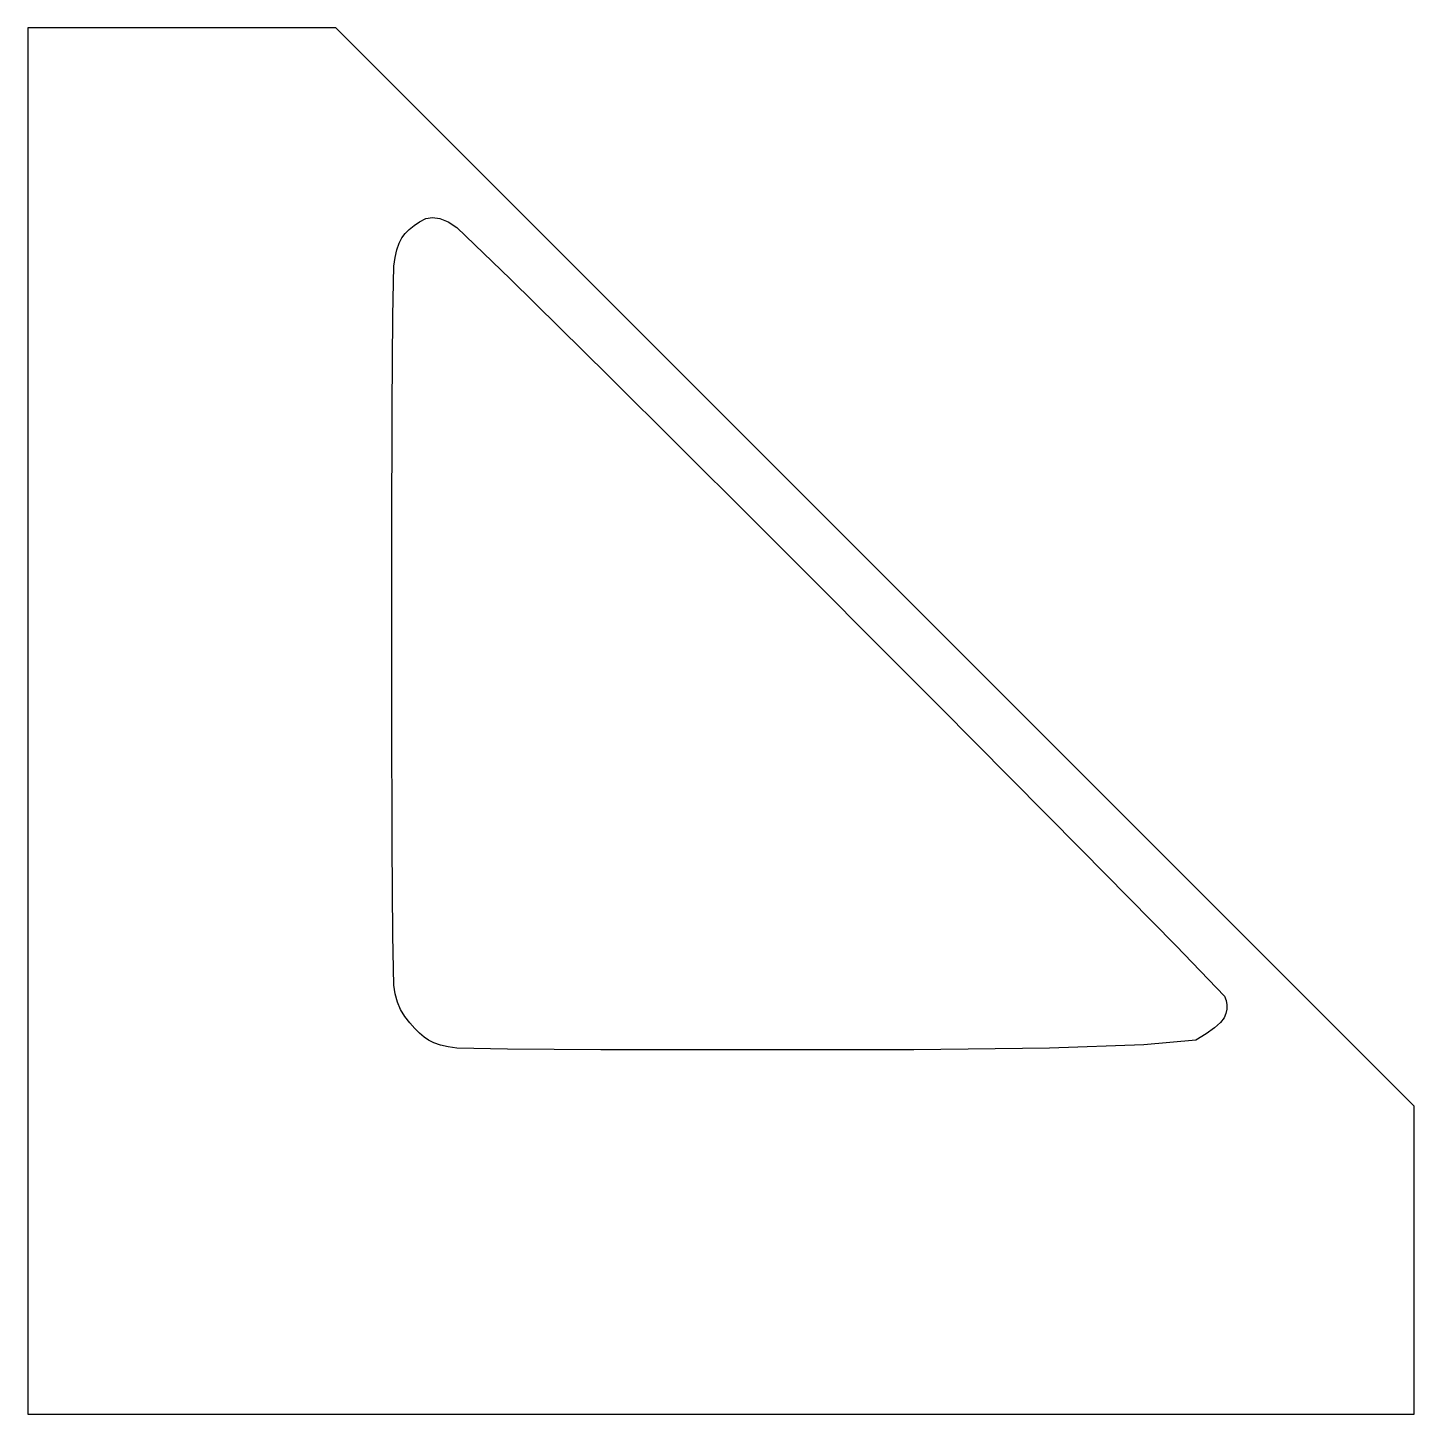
# Model space of a CAD drawing. Header units: millimetres. Extents: x -25 to 203, y -25 to 203.
import ezdxf

# ---------------------------------------------------------------- set-up
doc = ezdxf.new("R2010")
doc.units = ezdxf.units.MM

msp = doc.modelspace()

# ---------------------------------------------------------------- linework, layer by layer
at = {"layer": 'CUT'}
for points in [[(-25.4, 203.2), (-25.4, -25.4), (203.2, -25.4), (203.2, 25.4), (25.4, 203.2)], [(171.8968, 43.5372), (172.1664, 42.8228), (172.3, 42.1084), (172.2976, 41.3941), (172.1592, 40.6797), (171.8849, 39.9653), (171.251, 39.1706), (170.2577, 38.2955), (168.9048, 37.34), (167.1924, 36.3042), (158.5857, 35.5191), (143.0848, 34.9846), (120.6897, 34.7009), (91.4003, 34.6678), (69.0761, 34.6974), (53.717, 34.7898), (45.3231, 34.9449), (43.8944, 35.1628), (42.6442, 35.4561), (41.5727, 35.8249), (40.6797, 36.2692), (39.9653, 36.7889), (39.2168, 37.4401), (38.4341, 38.2228), (37.6172, 39.137), (36.7662, 40.1827), (36.0734, 41.3242), (35.539, 42.5614), (35.1628, 43.8944), (34.9449, 45.3231), (34.7815, 53.5384), (34.6726, 68.5403), (34.6181, 90.3287), (34.6181, 118.9038), (34.6727, 140.6922), (34.7819, 155.6941), (34.9457, 163.9094), (35.164, 165.3381), (35.4635, 166.5883), (35.8441, 167.6598), (36.3059, 168.5528), (36.8488, 169.2672), (37.5114, 169.9425), (38.2939, 170.5786), (39.1962, 171.1757), (40.2182, 171.7337), (41.3419, 171.9229), (42.5673, 171.7432), (43.8944, 171.1947), (45.3231, 170.2774), (54.1463, 161.8211), (70.364, 145.8259), (93.9761, 122.2917), (124.9826, 91.2185), (148.3049, 67.735), (163.943, 51.8413)]]:
    msp.add_lwpolyline(points, close=True, dxfattribs=at)

doc.saveas('drawing.dxf')
